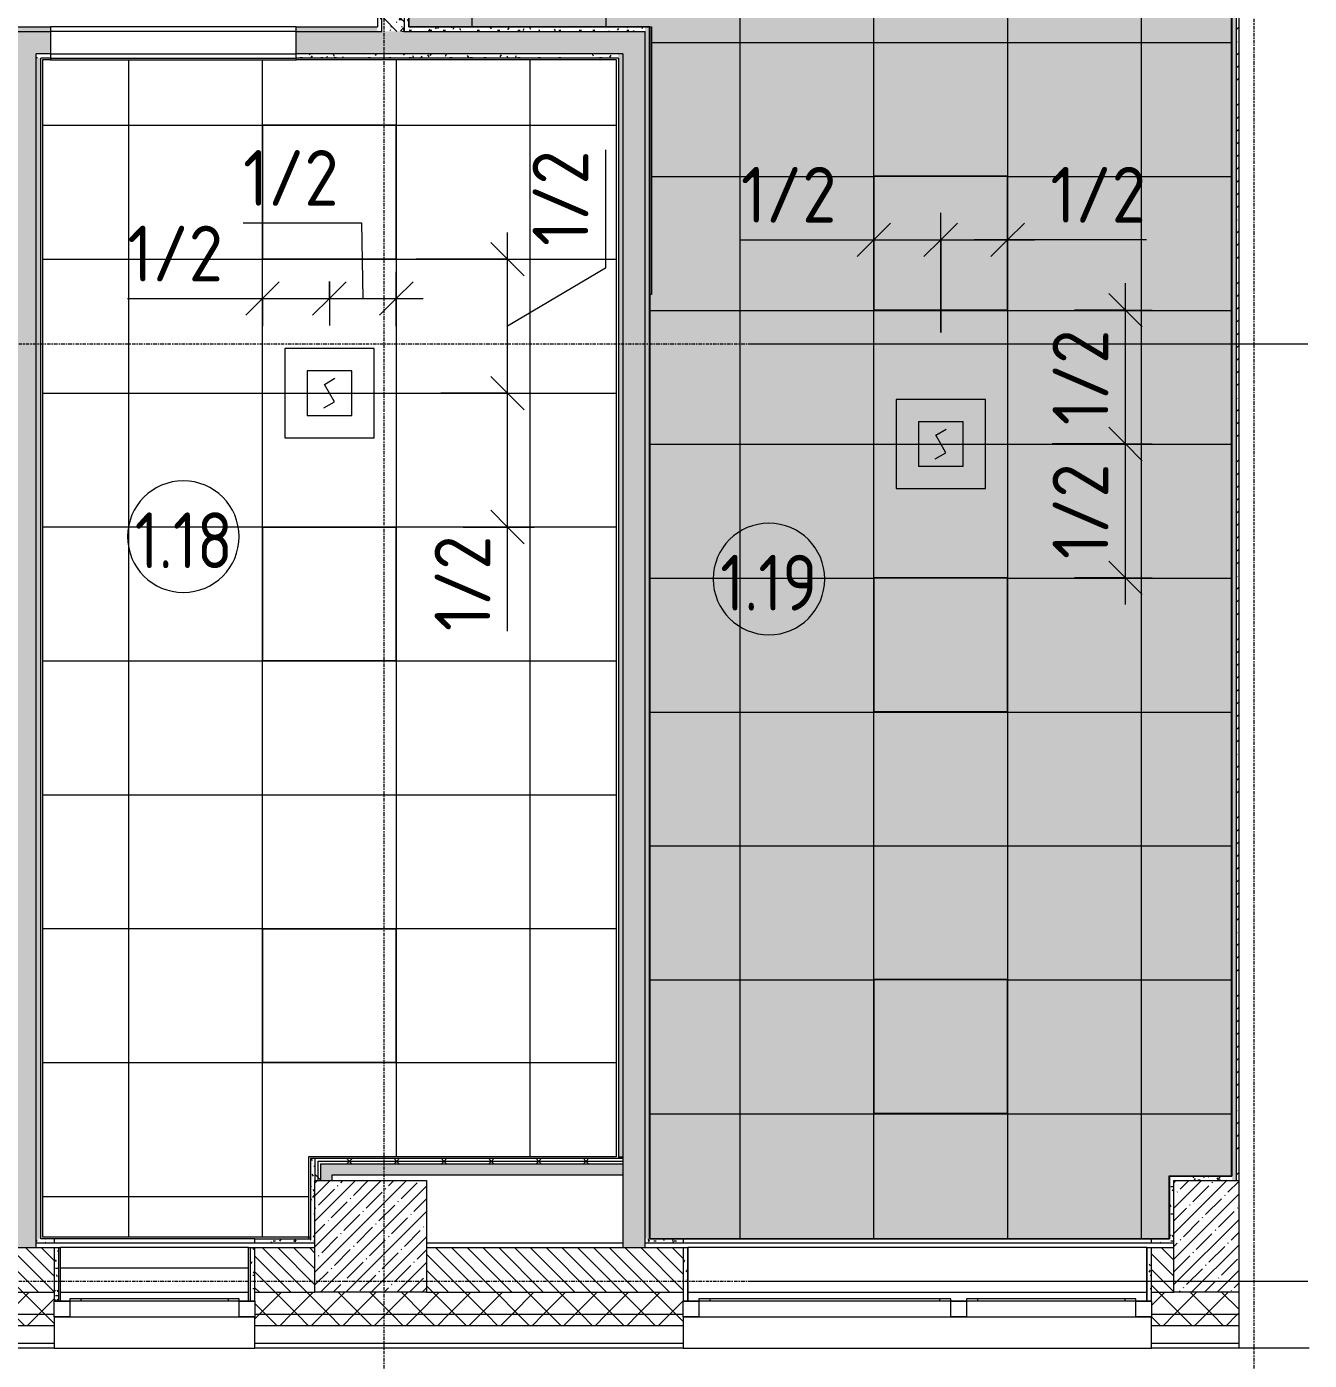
# Model space of a CAD drawing. Header units: millimetres. Extents: x 35928 to 232966, y -8553 to 29000.
# Drawn here: x 79058 to 84807, y 3245 to 9221 of the extents above; entities that cross this region are included whole.
import ezdxf

# ---------------------------------------------------------------- set-up
doc = ezdxf.new("R2010")
doc.units = ezdxf.units.MM
doc.linetypes.add('Осевая', pattern=[31.75, 6.35, -4.7625, 15.875, -4.7625])
for name, color, linetype, lineweight in [('A-ANNO-DIMS', 7, 'Continuous', 9), ('A-ANNO-DIMS-100', 7, 'Continuous', 9), ('A-ANNO-NOTE', 7, 'Continuous', 9), ('A-AREA-IDEN', 7, 'Continuous', 9), ('A-CLNG-PATT', 7, 'Continuous', 9), ('A-DETL-GENF', 7, 'Continuous', 9), ('A-GLAZ', 7, 'Continuous', 9), ('A-GLAZ-1', 7, 'Continuous', 13), ('A-WALL', 7, 'Continuous', 9), ('I-WALL', 7, 'Continuous', 9), ('Q-SPCQ', 7, 'Continuous', 9), ('S-COLS', 7, 'Continuous', 9), ('Оси', 7, 'Continuous', 9), ('Оси-2', 7, 'Осевая', 9)]:
    doc.layers.add(name, color=color, linetype=linetype, lineweight=lineweight)
for name, color, linetype, lineweight, true_color in [('A-CLNG-1', 7, 'Continuous', 9, 0xeaeaea), ('A-WALL-1', 7, 'Continuous', 9, 0x3c3c3c), ('A-WALL-2', 7, 'Continuous', 9, 0x535353), ('A-WALL-FNSH-1', 7, 'Continuous', 9, 0x3c3c3c), ('E-LITE-EQPM-1', 7, 'Continuous', 9, 0xff8080), ('I-WALL-1', 7, 'Continuous', 9, 0x535353), ('Q-SPCQ-4', 1, 'Continuous', 9, 0xff0000), ('S-COLS-1', 9, 'Continuous', 9, 0x808080), ('S-COLS-2', 7, 'Continuous', 9, 0x3c3c3c)]:
    doc.layers.add(name, color=color, linetype=linetype, lineweight=lineweight, true_color=true_color)
doc.styles.add('GOST Common', font='GOST_Common.ttf', dxfattribs={"width": 0.9, "height": 250})
doc.styles.add('ISOCPEUR', font='isocpeur.ttf', dxfattribs={"width": 0.9, "height": 250})
doc.dimstyles.new('ISO-2_5_0_9К_БОЛЬШОЙ', dxfattribs={"dimscale": 304.8, "dimtxt": 248.995294, "dimasz": 0.492126, "dimexe": 0.393701, "dimexo": 0.984252, "dimgap": 0, "dimtad": 1, "dimdec": 0, "dimrnd": 10, "dimzin": 0, "dimdsep": 46, "dimtxsty": 'ISOCPEUR', "dimblk1": 'OBLIQUE', "dimblk2": 'OBLIQUE', "dimsah": 1, "dimcen": 0.09, "dimdle": 0.393701, "dimazin": 0, "dimtfac": 1, "dimtdec": 4, "dimtix": 1, "dimtmove": 0, "dimatfit": 3, "dimfxl": 1, "dimtvp": 1, "dimtolj": 1, "dimtzin": 0, "dimarcsym": 2})
doc.dimstyles.new('ISO-2_5_0_9К_БОЛЬШОЙ_1', dxfattribs={"dimscale": 304.8, "dimtxt": 248.995294, "dimasz": 0.492126, "dimexe": 0.393701, "dimexo": 0.984252, "dimgap": 0, "dimtad": 1, "dimdec": 0, "dimrnd": 10, "dimzin": 0, "dimdsep": 46, "dimtxsty": 'ISOCPEUR', "dimblk1": 'OBLIQUE', "dimblk2": 'OBLIQUE', "dimsah": 1, "dimcen": 0.09, "dimdle": 0.393701, "dimazin": 0, "dimtfac": 1, "dimtdec": 4, "dimtix": 1, "dimtmove": 1, "dimatfit": 3, "dimfxl": 1, "dimtvp": 1, "dimtolj": 1, "dimtzin": 0, "dimarcsym": 2})
pattern_1 = [(45, (0, 0), (-70.71068, 70.71068), []), (135, (0, 0), (-70.71068, -70.71068), [])]
pattern_2 = [(135, (0, 0), (-75.43415, -75.43415), [106.68, -17.78, 3.556, -17.78]), (135, (0, 75.39), (-75.43415, -75.43415), []), (50, (0, 0), (127.52922, -11.15758), [13.335, -146.685]), (355, (0, 0), (-24.66966, 133.74002), [10.668, -117.348]), (100.451, (10.63, -0.93), (102.85973, 122.58178), [11.333, -124.663]), (46.184, (0, 35.56), (189.75516, -29.43036), [20.002, -220.027]), (96.636, (15.81, 33.1), (166.1822, 173.1996), [17, -186.995]), (351.184, (0, 35.56), (166.18393, 173.19757), [16.002, -176.022]), (21, (17.78, 26.67), (106.13027, -71.58603), [13.335, -146.685]), (326, (17.78, 26.67), (43.26188, 128.93175), [10.668, -117.348]), (71.451, (26.62, 20.7), (149.39198, 57.34505), [11.333, -124.663]), (37.5, (0, 0), (2.162228, 59.188357), [3.353, -112.573, 3.353, -115.773, -117.792]), (37.5, (0, 0), (2.162228, 59.188357), [-235.052, 3.353, -114.44]), (7.5, (0, 0), (46.773857, 70.12615), [3.353, -64.567, 3.353, -109.906, -44.894]), (7.5, (0, 0), (46.773857, 70.12615), [-181.178, 3.353, -41.542]), (327.5, (-39.65, 0), (94.91367, -4.010093), [3.353, -41.097, 3.353, -135.331, -184.023]), (327.5, (-39.65, 0), (94.91367, -4.010093), [-183.134, 3.353, -180.67]), (317.5, (-57.43, 0), (103.69057, 17.79882), [3.353, -54.432, 3.353, -88.748, -130.683]), (317.5, (-57.43, 0), (103.69057, 17.79882), [-149.885, 3.353, -127.33])]
pattern_3 = [(0, (0, 0), (121.92, 30.48), [10.058, -81.382, 10.058, -81.382, -487.68]), (0, (0, 0), (121.92, 30.48), [-182.88, 10.058, -172.822, 10.058, -81.382, -213.36]), (0, (0, 0), (121.92, 30.48), [-457.2, 10.058, -50.902, 10.058, -142.342]), (120, (45.72, 15.24), (-87.356454, 90.345817), [10.058, -81.382, 10.058, -81.382, -487.68]), (120, (45.72, 15.24), (-87.356454, 90.345817), [-182.88, 10.058, -172.822, 10.058, -81.382, -213.36]), (120, (45.72, 15.24), (-87.356454, 90.345817), [-457.2, 10.058, -50.902, 10.058, -142.342]), (240, (60.96, 76.2), (-34.563546, -120.825817), [10.058, -81.382, 10.058, -81.382, -487.68]), (240, (60.96, 76.2), (-34.563546, -120.825817), [-182.88, 10.058, -172.822, 10.058, -81.382, -213.36]), (240, (60.96, 76.2), (-34.563546, -120.825817), [-457.2, 10.058, -50.902, 10.058, -142.342])]
pattern_4 = [(45, (0, 0), (-106.06602, 106.06602), []), (135, (0, 0), (-106.06602, -106.06602), [])]

# ---------------------------------------------------------------- blocks, each defined once
blk = doc.blocks.new('BSC_Колонна _Прямоугольная - 500х500-V12-Сводный план потолков 1 этажа в осях 12-23')
at = {"layer": 'S-COLS-1'}
h = blk.add_hatch(dxfattribs=at)
h.set_pattern_fill('FP_14', color=256, style=0, pattern_type=2)
h.set_pattern_definition([(45, (-80600, -3800), (-57.02463, 57.02463), []), (45, (-80542.975, -3800), (-57.02463, 57.02463), [100.806, -20.161, 3.353, -16.808])])
h.paths.add_polyline_path([(-250, -250), (250, -250), (250, 250), (-250, 250), (-250, 162.5)])
at = {"layer": 'S-COLS-2'}
for p, q in [((-250, 250), (250, 250)), ((-250, -250), (-250, 250)), ((250, 250), (250, -250)), ((250, -250), (-250, -250))]:
    blk.add_line(p, q, dxfattribs=at)
blk = doc.blocks.new('120_Окно_СКБ_1Ст - 120_Окно_СКБ_1Ст 900х2500_h_-19906150-Сводный план потолков 1 этажа в осях 12-23')
at = {"layer": 'A-GLAZ'}
for p, q in [((450, -5), (-450, -5)), ((-450, -75), (450, -75))]:
    blk.add_line(p, q, dxfattribs=at)
at = {"layer": 'A-GLAZ-1'}
for p, q in [((-450, -75), (-450, -5)), ((-450, -5), (-380, -5)), ((-380, -5), (-380, -75)), ((380, -75), (380, -5)), ((380, -5), (450, -5)), ((450, -5), (450, -75)), ((-380, -75), (-450, -75)), ((-380, -75), (-380, -85)), ((-380, -85), (380, -85)), ((-330, -85), (-330, -75)), ((330, -85), (330, -75)), ((450, -75), (380, -75)), ((380, -85), (380, -75))]:
    blk.add_line(p, q, dxfattribs=at)
blk = doc.blocks.new('120_Окно_СКБ_2Ст - 120_Окно_СКБ_2Ст 2100х2500 _мал створка СЛЕВА_-19967351-Сводный план потолков 1 этажа в осях 12-23')
at = {"layer": 'A-GLAZ'}
for p, q in [((1050, -5), (-1050, -5)), ((-1050, -75), (1050, -75))]:
    blk.add_line(p, q, dxfattribs=at)
at = {"layer": 'A-GLAZ-1'}
for p, q in [((-1050, -75), (-1050, -5)), ((-1050, -5), (-980, -5)), ((-980, -5), (-980, -75)), ((-220, -75), (-220, -5)), ((-220, -5), (-150, -5)), ((-150, -5), (-150, -75)), ((980, -75), (980, -5)), ((980, -5), (1050, -5)), ((1050, -5), (1050, -75)), ((-980, -75), (-1050, -75)), ((-980, -75), (-980, -85)), ((-980, -85), (-220, -85)), ((-930, -85), (-930, -75)), ((-270, -85), (-270, -75)), ((-150, -75), (-220, -75)), ((-220, -85), (-220, -75)), ((-150, -75), (-150, -85)), ((-150, -85), (980, -85)), ((-100, -85), (-100, -75)), ((930, -85), (930, -75)), ((1050, -75), (980, -75)), ((980, -85), (980, -75))]:
    blk.add_line(p, q, dxfattribs=at)
blk = doc.blocks.new('BSC_Колонна _Прямоугольная - 500х500-V41-Сводный план потолков 1 этажа в осях 12-23')
at = {"layer": 'S-COLS-1'}
h = blk.add_hatch(dxfattribs=at)
h.set_pattern_fill('FP_55', color=256, style=0, pattern_type=2)
h.set_pattern_definition([(45, (-84450, -3800), (-57.02463, 57.02463), []), (45, (-84392.975, -3800), (-57.02463, 57.02463), [100.806, -20.161, 3.353, -16.808])])
h.paths.add_polyline_path([(-250, -250), (40.7, -250), (40.7, 250), (-250, 250), (-250, 162.5)])
at = {"layer": 'S-COLS-2'}
for p, q in [((-250, 250), (40.7, 250)), ((-250, -250), (-250, 250)), ((40.7, -250), (-250, -250))]:
    blk.add_line(p, q, dxfattribs=at)
blk = doc.blocks.new('Извещатель потолочный - Монтируемые на перекрытии-32817813-Сводный план потолков 1 этажа в осях 12-23')
at = {"layer": 'Q-SPCQ'}
for p, q in [((-300, 300), (-300, -100)), ((100, 300), (-300, 300)), ((100, -100), (100, 300)), ((0, 200), (-200, 200)), ((-200, 200), (-200, 0)), ((0, 0), (0, 200)), ((-122.5, 139), (-74.9, 166.5)), ((-100, 100), (-122.5, 139)), ((-125.1, 33.5), (-77.5, 61)), ((-77.5, 61), (-100, 100)), ((-200, 0), (0, 0)), ((-300, -100), (100, -100))]:
    blk.add_line(p, q, dxfattribs=at)
blk = doc.blocks.new('TLGD - TLGD01 OL ECP-31314376-Сводный план потолков 1 этажа в осях 12-23')
at = {"layer": 'E-LITE-EQPM-1'}
for p, q in [((300, 300), (-300, 300)), ((-300, 300), (-300, -300)), ((300, 300), (-300, 300)), ((-300, 300), (-300, -300)), ((-300, -300), (-300, 300)), ((-300, 300), (300, 300)), ((300, 300), (-300, 300)), ((-300, 300), (-300, -300)), ((300, -300), (300, 300)), ((300, -300), (300, 300)), ((300, 300), (300, -300)), ((300, -300), (300, 300)), ((-300, -300), (300, -300)), ((-300, -300), (300, -300)), ((300, -300), (-300, -300)), ((-300, -300), (300, -300))]:
    blk.add_line(p, q, dxfattribs=at)
blk = doc.blocks.new('DET_L_Линия разрыва - М100-30654842-Сводный план потолков 1 этажа в осях 12-23')
at = {"layer": 'A-DETL-GENF'}
blk.add_line((11739.9, 0), (0, 0), dxfattribs=at)
blk = doc.blocks.new('Марка_Помещения - Номер-25198446-Сводный план потолков 1 этажа в осях 12-23')
at = {"layer": 'A-AREA-IDEN'}
for start, end in [(360, 180), (180, 360)]:
    blk.add_arc((0, 0), 2.5, start, end, dxfattribs=at)
blk = doc.blocks.new('DIMBLOCK159-Сводный план потолков 1 этажа в осях 12-23')
at = {"layer": 'A-ANNO-DIMS-100'}
for p, q in [((80114.7, 7879), (80114.7, 8122.6)), ((80414.7, 8079), (80414.7, 7882.6)), ((80414.7, 8002.6), (80414.7, 8079)), ((79509.5, 8002.6), (80040.4, 8002.6)), ((79994.7, 8002.6), (80414.7, 8002.6)), ((80040.4, 8002.6), (80264.7, 8002.6)), ((80114.7, 8002.6), (80114.7, 7879))]:
    blk.add_line(p, q, dxfattribs=at)
at = {"layer": 'A-ANNO-DIMS-100', "lineweight": 20}
for p, q in [((80114.7, 8002.6), (80189.7, 8077.6)), ((80414.7, 8002.6), (80489.7, 8077.6)), ((80114.7, 8002.6), (80039.7, 7927.6)), ((80414.7, 8002.6), (80339.7, 7927.6))]:
    blk.add_line(p, q, dxfattribs=at)
at = {"layer": 'A-ANNO-DIMS-100', "color": 0, "insert": (79509.5, 8329.2), "char_height": 250, "width": 517.144, "attachment_point": 1, "line_spacing_factor": 1.149209, "style": 'ISOCPEUR'}
blk.add_mtext('1/2', dxfattribs=at)
blk = doc.blocks.new('_Oblique')
at = {"color": 0, "linetype": 'ByBlock', "lineweight": -2}
blk.add_line((-0.5, -0.5), (0.5, 0.5), dxfattribs=at)
blk = doc.blocks.new('DIMBLOCK160-Сводный план потолков 1 этажа в осях 12-23')
at = {"layer": 'A-ANNO-DIMS-100'}
for p, q in [((80027.8, 8341.5), (80558.8, 8341.5)), ((80558.8, 8341.5), (80564.7, 8002.6)), ((80414.7, 8079), (80414.7, 7882.6)), ((80414.7, 8002.6), (80414.7, 8079)), ((80714.7, 7879), (80714.7, 8122.6)), ((80414.7, 8002.6), (80834.7, 8002.6)), ((80714.7, 8002.6), (80714.7, 7879))]:
    blk.add_line(p, q, dxfattribs=at)
at = {"layer": 'A-ANNO-DIMS-100', "lineweight": 20}
for p, q in [((80414.7, 8002.6), (80489.7, 8077.6)), ((80714.7, 8002.6), (80789.7, 8077.6)), ((80414.7, 8002.6), (80339.7, 7927.6)), ((80714.7, 8002.6), (80639.7, 7927.6))]:
    blk.add_line(p, q, dxfattribs=at)
at = {"layer": 'A-ANNO-DIMS-100', "color": 0, "insert": (80027.8, 8668.2), "char_height": 250, "width": 517.144, "attachment_point": 1, "line_spacing_factor": 1.149209, "style": 'ISOCPEUR'}
blk.add_mtext('1/2', dxfattribs=at)
blk = doc.blocks.new('DIMBLOCK161-Сводный план потолков 1 этажа в осях 12-23')
at = {"layer": 'A-ANNO-DIMS-100', "lineweight": 20}
for p, q in [((81212.8, 7579), (81137.8, 7654)), ((81212.8, 7579), (81287.8, 7504)), ((81212.8, 6979), (81137.8, 7054)), ((81212.8, 6979), (81287.8, 6904))]:
    blk.add_line(p, q, dxfattribs=at)
at = {"layer": 'A-ANNO-DIMS-100'}
for p, q in [((80914.7, 7579), (81332.8, 7579)), ((81212.8, 7579), (80914.7, 7579)), ((81212.8, 6859), (81212.8, 7579)), ((81212.8, 7043.6), (81212.8, 7279)), ((81212.8, 6512.6), (81212.8, 7043.6)), ((81014.7, 6979), (81332.8, 6979)), ((81212.8, 6979), (81014.7, 6979))]:
    blk.add_line(p, q, dxfattribs=at)
at = {"layer": 'A-ANNO-DIMS-100', "color": 0, "insert": (80886.2, 6512.6), "char_height": 250, "width": 517.144, "attachment_point": 1, "rotation": 90, "line_spacing_factor": 1.149209, "style": 'ISOCPEUR'}
blk.add_mtext('1/2', dxfattribs=at)
blk = doc.blocks.new('DIMBLOCK162-Сводный план потолков 1 этажа в осях 12-23')
at = {"layer": 'A-ANNO-DIMS-100'}
for p, q in [((81651.9, 8669.3), (81651.9, 8138.3)), ((81212.8, 7579), (81212.8, 8299)), ((80804.3, 8179), (81332.8, 8179)), ((81212.8, 8179), (80804.3, 8179)), ((81651.9, 8138.3), (81212.8, 7879)), ((80914.7, 7579), (81332.8, 7579)), ((81212.8, 7579), (80914.7, 7579))]:
    blk.add_line(p, q, dxfattribs=at)
at = {"layer": 'A-ANNO-DIMS-100', "lineweight": 20}
for p, q in [((81212.8, 8179), (81137.8, 8254)), ((81212.8, 8179), (81287.8, 8104)), ((81212.8, 7579), (81137.8, 7654)), ((81212.8, 7579), (81287.8, 7504))]:
    blk.add_line(p, q, dxfattribs=at)
at = {"layer": 'A-ANNO-DIMS-100', "color": 0, "insert": (81325.3, 8238.3), "char_height": 250, "width": 517.144, "attachment_point": 1, "rotation": 90, "line_spacing_factor": 1.149209, "style": 'ISOCPEUR'}
blk.add_mtext('1/2', dxfattribs=at)
blk = doc.blocks.new('DIMBLOCK163-Сводный план потолков 1 этажа в осях 12-23')
at = {"layer": 'A-ANNO-DIMS-100', "lineweight": 20}
for p, q in [((83982.9, 7351), (83907.9, 7426)), ((83982.9, 7351), (84057.9, 7276)), ((83982.9, 6751), (83907.9, 6826)), ((83982.9, 6751), (84057.9, 6676))]:
    blk.add_line(p, q, dxfattribs=at)
at = {"layer": 'A-ANNO-DIMS-100'}
for p, q in [((83655, 7351), (84102.9, 7351)), ((83982.9, 7351), (83655, 7351)), ((83982.9, 6631), (83982.9, 7351)), ((83755, 6751), (84102.9, 6751)), ((83982.9, 6751), (83755, 6751))]:
    blk.add_line(p, q, dxfattribs=at)
at = {"layer": 'A-ANNO-DIMS-100', "color": 0, "insert": (83656.3, 6835.5), "char_height": 250, "width": 517.144, "attachment_point": 1, "rotation": 90, "line_spacing_factor": 1.149209, "style": 'ISOCPEUR'}
blk.add_mtext('1/2', dxfattribs=at)
blk = doc.blocks.new('DIMBLOCK164-Сводный план потолков 1 этажа в осях 12-23')
at = {"layer": 'A-ANNO-DIMS-100'}
for p, q in [((83982.9, 7351), (83982.9, 8071)), ((83755, 7951), (84102.9, 7951)), ((83982.9, 7951), (83755, 7951)), ((83655, 7351), (84102.9, 7351)), ((83982.9, 7351), (83655, 7351))]:
    blk.add_line(p, q, dxfattribs=at)
at = {"layer": 'A-ANNO-DIMS-100', "lineweight": 20}
for p, q in [((83982.9, 7951), (83907.9, 8026)), ((83982.9, 7951), (84057.9, 7876)), ((83982.9, 7351), (83907.9, 7426)), ((83982.9, 7351), (84057.9, 7276))]:
    blk.add_line(p, q, dxfattribs=at)
at = {"layer": 'A-ANNO-DIMS-100', "color": 0, "insert": (83656.3, 7435.5), "char_height": 250, "width": 517.144, "attachment_point": 1, "rotation": 90, "line_spacing_factor": 1.149209, "style": 'ISOCPEUR'}
blk.add_mtext('1/2', dxfattribs=at)
blk = doc.blocks.new('DIMBLOCK165-Сводный план потолков 1 этажа в осях 12-23')
at = {"layer": 'A-ANNO-DIMS-100'}
for p, q in [((82855, 8072.2), (82855, 8386.2)), ((83155, 7851), (83155, 8386.2)), ((82259.4, 8266.2), (82790.4, 8266.2)), ((82735, 8266.2), (83155, 8266.2)), ((82790.4, 8266.2), (83005, 8266.2)), ((82855, 8266.2), (82855, 8072.2)), ((83155, 8266.2), (83155, 7851))]:
    blk.add_line(p, q, dxfattribs=at)
at = {"layer": 'A-ANNO-DIMS-100', "lineweight": 20}
for p, q in [((82855, 8266.2), (82930, 8341.2)), ((83155, 8266.2), (83230, 8341.2)), ((82855, 8266.2), (82780, 8191.2)), ((83155, 8266.2), (83080, 8191.2))]:
    blk.add_line(p, q, dxfattribs=at)
at = {"layer": 'A-ANNO-DIMS-100', "color": 0, "insert": (82259.4, 8592.8), "char_height": 250, "width": 517.144, "attachment_point": 1, "line_spacing_factor": 1.149209, "style": 'ISOCPEUR'}
blk.add_mtext('1/2', dxfattribs=at)
blk = doc.blocks.new('DIMBLOCK166-Сводный план потолков 1 этажа в осях 12-23')
at = {"layer": 'A-ANNO-DIMS-100'}
for p, q in [((83155, 7851), (83155, 8386.2)), ((83455, 8072.2), (83455, 8386.2)), ((83155, 8266.2), (83575, 8266.2)), ((83155, 8266.2), (83155, 7851)), ((83546.5, 8266.2), (83305, 8266.2)), ((83455, 8266.2), (83455, 8072.2)), ((84077.4, 8266.2), (83546.5, 8266.2))]:
    blk.add_line(p, q, dxfattribs=at)
at = {"layer": 'A-ANNO-DIMS-100', "lineweight": 20}
for p, q in [((83155, 8266.2), (83230, 8341.2)), ((83455, 8266.2), (83530, 8341.2)), ((83155, 8266.2), (83080, 8191.2)), ((83455, 8266.2), (83380, 8191.2))]:
    blk.add_line(p, q, dxfattribs=at)
at = {"layer": 'A-ANNO-DIMS-100', "color": 0, "insert": (83646.5, 8592.8), "char_height": 250, "width": 517.144, "attachment_point": 1, "line_spacing_factor": 1.149209, "style": 'ISOCPEUR'}
blk.add_mtext('1/2', dxfattribs=at)

msp = doc.modelspace()

# ---------------------------------------------------------------- hatches: boundary and pattern name
at = {"layer": 'A-ANNO-NOTE'}
for points in [[(84100, 3790), (84180, 3790), (84180, 4070), (84460, 4070), (84460, 10880), (80770, 10879.7), (80771, 9220), (81850, 9220), (81850, 3790), (84081, 3790)], [(81851, 8021), (81851.9, 9221), (81859, 9220), (81859, 8021)], [(82855, 7951), (82855, 8551), (83455, 8551), (83455, 7951)], [(83455, 6151), (82855, 6151), (82855, 6751), (83455, 6751), (83455, 6284.1)], [(83354.8, 4351), (82855, 4351), (82855, 4951), (83455, 4951), (83455, 4351)]]:
    msp.add_hatch(color=256, dxfattribs=at).paths.add_polyline_path(points)
at = {"layer": 'A-CLNG-PATT'}
h = msp.add_hatch(dxfattribs=at)
h.set_pattern_fill('FP_65', color=256, style=0, pattern_type=2)
h.set_pattern_definition([(270, (82855, 7349.5), (600, 4e-14), []), (0, (82855, 7349.5), (0, 600), [])])
h.paths.add_polyline_path([(84100, 3790), (84180, 3790), (84180, 4070), (84460, 4070), (84460, 10880), (80770, 10879.7), (80771, 9220), (81850, 9220), (81850, 3790), (84081, 3790)])
h.paths.add_polyline_path([(83354.8, 4351), (82855, 4351), (82855, 4951), (83455, 4951), (83455, 4351)])
h.paths.add_polyline_path([(82855, 6151), (82855, 6751), (83455, 6751), (83455, 6151)])
h.paths.add_polyline_path([(82855, 7951), (82855, 8551), (83455, 8551), (83455, 7951)])
h.paths.add_polyline_path([(81851, 8021), (81851.9, 9221), (81859, 9220), (81859, 8021)])
h.paths.add_polyline_path([(82855, 9751), (82855, 10351), (83455, 10351), (83455, 9751)])
h = msp.add_hatch(dxfattribs=at)
h.set_pattern_fill('FP_64', color=256, style=0, pattern_type=2)
h.set_pattern_definition([(270, (80714.74, 6379), (600, 4e-14), []), (0, (80714.74, 6379), (0, 600), [])])
h.paths.add_polyline_path([(79180.5, 3798), (80322, 3798), (80322, 4158), (81702, 4158.3), (81701.2, 9072), (79128.5, 9072), (79128.5, 3798), (79147.4, 3798)])
h.paths.add_polyline_path([(80714.7, 4579), (80114.7, 4579), (80114.7, 5179), (80714.7, 5179)])
h.paths.add_polyline_path([(80114.7, 6379), (80114.7, 6979), (80714.7, 6979), (80714.7, 6379)])
h.paths.add_polyline_path([(80114.7, 8179), (80114.7, 8779), (80714.7, 8779), (80714.7, 8179), (80449.7, 8179)])
at = {"layer": 'A-WALL'}
h = msp.add_hatch(dxfattribs=at)
h.set_pattern_fill('FP_21', color=256, style=0, pattern_type=2)
h.set_pattern_definition([(135, (0, 0), (-35.35534, -35.35534), [])])
h.paths.add_polyline_path([(84100, 3550), (84200, 3550), (84200, 3750), (84100, 3750)])
h.paths.add_polyline_path([(81902.3, 3550), (82000, 3550), (82000, 3750), (80850, 3750), (80850, 3550), (81176, 3550)])
h.paths.add_polyline_path([(80080.5, 3550), (80350, 3550), (80350, 3750), (80080.5, 3750)])
h.paths.add_polyline_path([(78997.2, 3550), (79180.5, 3550), (79180.5, 3750), (77980, 3750), (77980, 3550)])
h.paths.add_polyline_path([(77080, 3550), (77080, 3750), (75980, 3750), (75980, 3550), (76818.4, 3550)])
h = msp.add_hatch(dxfattribs=at)
h.set_pattern_fill('FP_17', color=256, style=0, pattern_type=2)
h.set_pattern_definition(pattern_1)
h.paths.add_polyline_path([(84490.7, 3450), (84490.7, 3550), (84100, 3550), (84100, 3450)])
h.paths.add_polyline_path([(81902.3, 3450), (82000, 3450), (82000, 3550), (80080.5, 3550), (80080.5, 3450), (80449.7, 3450)])
h.paths.add_polyline_path([(79180.5, 3450), (79180.5, 3550), (77980, 3550), (77980, 3450), (78997.2, 3450)])
h.paths.add_polyline_path([(77080, 3450), (77080, 3550), (75850, 3550), (75850, 3450), (76092.2, 3450)])
h = msp.add_hatch(dxfattribs=at)
h.set_pattern_fill('FP_17', color=256, style=0, pattern_type=2)
h.set_pattern_definition(pattern_1)
h.paths.add_polyline_path([(84100, 3400), (84490.7, 3400), (84490.7, 3450), (84100, 3450), (84100, 3440)])
h.paths.add_polyline_path([(81902.3, 3400), (82000, 3400), (82000, 3450), (80080.5, 3450), (80080.5, 3400), (80449.7, 3400)])
h.paths.add_polyline_path([(78997.2, 3400), (79180.5, 3400), (79180.5, 3450), (77980, 3450), (77980, 3400)])
h.paths.add_polyline_path([(77080, 3400), (77080, 3450), (75850, 3450), (75850, 3400), (76092.2, 3400)])
at = {"layer": 'I-WALL'}
h = msp.add_hatch(dxfattribs=at)
h.set_pattern_fill('FP_58', color=256, style=0, pattern_type=2)
h.set_pattern_definition(pattern_3)
h.paths.add_polyline_path([(80650, 9200), (80650, 9700), (80630, 9700), (80630, 9200)])
h.paths.add_polyline_path([(80650, 10800), (80650, 10880), (80630, 10880), (80630, 10800)])
h = msp.add_hatch(dxfattribs=at)
h.set_pattern_fill('FP_22', color=256, style=0, pattern_type=2)
h.set_pattern_definition(pattern_2)
h.paths.add_polyline_path([(80750, 9200), (80750, 9700), (80650, 9700), (80650, 9200)])
h.paths.add_polyline_path([(80650, 10800), (80750, 10800), (80750, 10900), (80650, 10900)])
h = msp.add_hatch(dxfattribs=at)
h.set_pattern_fill('FP_58', color=256, style=0, pattern_type=2)
h.set_pattern_definition(pattern_3)
h.paths.add_polyline_path([(80750, 9200), (80770, 9200), (80770, 9700), (80750, 9700)])
h.paths.add_polyline_path([(80770, 10800), (80770, 10900), (80750, 10900), (80750, 10800)])
h = msp.add_hatch(dxfattribs=at)
h.set_pattern_fill('FP_58', color=256, style=0, pattern_type=2)
h.set_pattern_definition(pattern_3)
h.paths.add_polyline_path([(84460, 4050), (84480, 4050), (84480, 10880), (84460, 10879), (84460, 4070)])
h = msp.add_hatch(dxfattribs=at)
h.set_pattern_fill('FP_1', color=256, style=0, pattern_type=2)
h.set_pattern_definition([(45, (0, 0), (-57.02463, 57.02463), []), (45, (57.025, 0), (-57.02463, 57.02463), [100.806, -20.161, 3.353, -16.808])])
h.paths.add_polyline_path([(84490.7, 4050), (84490.7, 10900), (84480, 10900), (84480, 4050)])
h = msp.add_hatch(dxfattribs=at)
h.set_pattern_fill('FP_58', color=256, style=0, pattern_type=2)
h.set_pattern_definition(pattern_3)
h.paths.add_polyline_path([(80630, 9200), (80630, 9220), (80265, 9220), (80265, 9200), (80449.7, 9200)])
h.paths.add_polyline_path([(79165, 9200), (79165, 9220), (78858, 9220), (78858, 9200), (78997.2, 9200)])
h.paths.add_polyline_path([(77758, 9200), (77758, 9220), (76930, 9220), (76930, 9200), (77544.7, 9200)])
h.paths.add_polyline_path([(75710, 9200), (75980, 9200), (75980, 9220), (75710, 9220)])
h = msp.add_hatch(dxfattribs=at)
h.set_pattern_fill('FP_58', color=256, style=0, pattern_type=2)
h.set_pattern_definition(pattern_3)
h.paths.add_polyline_path([(81176, 9200), (81830, 9200), (81830, 9220), (80770, 9220), (80770, 9200)])
h = msp.add_hatch(dxfattribs=at)
h.set_pattern_fill('FP_58', color=256, style=0, pattern_type=2)
h.set_pattern_definition(pattern_3)
h.paths.add_polyline_path([(81830, 3790), (81850, 3791), (81850, 9220), (81830, 9220), (81830, 4426.8)])
h = msp.add_hatch(dxfattribs=at)
h.set_pattern_fill('FP_22', color=256, style=0, pattern_type=2)
h.set_pattern_definition(pattern_2)
h.paths.add_polyline_path([(81176, 9100), (81830, 9100), (81830, 9200), (80265, 9200), (80265, 9100), (80449.7, 9100)])
h.paths.add_polyline_path([(78997.2, 9100), (79165, 9100), (79165, 9200), (78858, 9200), (78858, 9100)])
h.paths.add_polyline_path([(77758, 9100), (77758, 9200), (76930, 9200), (76930, 9100), (77544.7, 9100)])
h.paths.add_polyline_path([(75980, 9100), (75980, 9200), (75700, 9200), (75700, 9100), (75729, 9100)])
h = msp.add_hatch(dxfattribs=at)
h.set_pattern_fill('FP_22', color=256, style=0, pattern_type=2)
h.set_pattern_definition(pattern_2)
h.paths.add_polyline_path([(79100.5, 3750), (79100.5, 9100), (79000.5, 9100), (79000.5, 3750)])
h = msp.add_hatch(dxfattribs=at)
h.set_pattern_fill('FP_58', color=256, style=0, pattern_type=2)
h.set_pattern_definition(pattern_3)
h.paths.add_polyline_path([(81710, 9080), (81710, 9100), (80265, 9100), (80265, 9080), (81689.1, 9080)])
h.paths.add_polyline_path([(79100.5, 9080), (79165, 9080), (79165, 9100), (79100.5, 9100)])
h = msp.add_hatch(dxfattribs=at)
h.set_pattern_fill('FP_58', color=256, style=0, pattern_type=2)
h.set_pattern_definition(pattern_3)
h.paths.add_polyline_path([(81730, 4155.5), (81730, 9100), (81710, 9100), (81710, 4155.5)])
h = msp.add_hatch(dxfattribs=at)
h.set_pattern_fill('FP_22', color=256, style=0, pattern_type=2)
h.set_pattern_definition(pattern_2)
h.paths.add_polyline_path([(81730, 3750), (81830, 3750), (81830, 9100), (81730, 9100), (81730, 4426.8)])
h = msp.add_hatch(dxfattribs=at)
h.set_pattern_fill('FP_58', color=256, style=0, pattern_type=2)
h.set_pattern_definition(pattern_3)
h.paths.add_polyline_path([(79120.5, 3790), (79120.5, 9080), (79100.5, 9080), (79100.5, 3790)])
h = msp.add_hatch(dxfattribs=at)
h.set_pattern_fill('FP_58', color=256, style=0, pattern_type=2)
h.set_pattern_definition(pattern_3)
h.paths.add_polyline_path([(80330, 3790), (80350, 3790), (80350, 4150), (80330, 4150), (80330, 3798)])
h = msp.add_hatch(dxfattribs=at)
h.set_pattern_fill('FP_66', color=256, style=0, pattern_type=2)
h.set_pattern_definition(pattern_4)
h.paths.add_polyline_path([(80350, 4050), (80362.5, 4050), (80362.5, 4150), (80350, 4150)])
h = msp.add_hatch(dxfattribs=at)
h.set_pattern_fill('FP_66', color=256, style=0, pattern_type=2)
h.set_pattern_definition(pattern_4)
h.paths.add_polyline_path([(81176, 4137.5), (81730, 4137.5), (81730, 4150), (80362.5, 4150), (80362.5, 4137.5), (80449.7, 4137.5)])
h = msp.add_hatch(dxfattribs=at)
h.set_pattern_fill('FP_66', color=256, style=0, pattern_type=2)
h.set_pattern_definition(pattern_4)
h.paths.add_polyline_path([(80362.5, 4050), (80375, 4050), (80375, 4137.5), (80362.5, 4137.5)])
h = msp.add_hatch(dxfattribs=at)
h.set_pattern_fill('FP_66', color=256, style=0, pattern_type=2)
h.set_pattern_definition(pattern_4)
h.paths.add_polyline_path([(81730, 4125), (81730, 4137.5), (80375, 4137.5), (80375, 4125), (81176, 4125)])
for points in [[(80375, 4050), (80425, 4050), (80425, 4125), (80375, 4125)], [(81730, 4075), (81730, 4125), (80425, 4125), (80425, 4075), (81176, 4075)]]:
    msp.add_hatch(color=256, dxfattribs=at).paths.add_polyline_path(points)
h = msp.add_hatch(dxfattribs=at)
h.set_pattern_fill('FP_58', color=256, style=0, pattern_type=2)
h.set_pattern_definition(pattern_3)
h.paths.add_polyline_path([(84460, 4050), (84459, 4070), (84180, 4070), (84180, 4050), (84200, 4050)])
h = msp.add_hatch(dxfattribs=at)
h.set_pattern_fill('FP_58', color=256, style=0, pattern_type=2)
h.set_pattern_definition(pattern_3)
h.paths.add_polyline_path([(84180, 3770), (84200, 3770), (84200, 4050), (84180, 4050), (84180, 3790)])
h = msp.add_hatch(dxfattribs=at)
h.set_pattern_fill('FP_58', color=256, style=0, pattern_type=2)
h.set_pattern_definition(pattern_3)
h.paths.add_polyline_path([(80350, 3770), (80350, 3790), (80080.5, 3790), (80080.5, 3770)])
h.paths.add_polyline_path([(79100.5, 3770), (79180.5, 3770), (79180.5, 3790), (79100.5, 3790)])
h = msp.add_hatch(dxfattribs=at)
h.set_pattern_fill('FP_58', color=256, style=0, pattern_type=2)
h.set_pattern_definition(pattern_3)
h.paths.add_polyline_path([(84180, 3770), (84179, 3790), (84100, 3790), (84100, 3770)])
h.paths.add_polyline_path([(81902.3, 3770), (82000, 3770), (82000, 3790), (81830, 3790), (81830, 3770)])
h = msp.add_hatch(dxfattribs=at)
h.set_pattern_fill('FP_58', color=256, style=0, pattern_type=2)
h.set_pattern_definition(pattern_3)
h.paths.add_polyline_path([(79200.5, 3510), (79200.5, 3750), (79180.5, 3750), (79180.5, 3510)])
h = msp.add_hatch(dxfattribs=at)
h.set_pattern_fill('FP_58', color=256, style=0, pattern_type=2)
h.set_pattern_definition(pattern_3)
h.paths.add_polyline_path([(80080.5, 3510), (80080.5, 3750), (80060.5, 3750), (80060.5, 3510)])
h = msp.add_hatch(dxfattribs=at)
h.set_pattern_fill('FP_58', color=256, style=0, pattern_type=2)
h.set_pattern_definition(pattern_3)
h.paths.add_polyline_path([(82020, 3510), (82020, 3750), (82000, 3750), (82000, 3510)])
h = msp.add_hatch(dxfattribs=at)
h.set_pattern_fill('FP_58', color=256, style=0, pattern_type=2)
h.set_pattern_definition(pattern_3)
h.paths.add_polyline_path([(84100, 3510), (84100, 3750), (84080, 3750), (84081, 3510)])

# ---------------------------------------------------------------- linework, layer by layer
at = {"layer": 'A-ANNO-NOTE'}
for p, q in [((80770, 10879.7), (80771, 9220)), ((84460, 4070), (84460, 10880)), ((80771, 9220), (81850, 9220)), ((81850, 9220), (81850, 3790)), ((81851, 8021), (81851.9, 9221)), ((81851.9, 9221), (81859, 9220)), ((81859, 9220), (81859, 8021)), ((82855, 7951), (82855, 8551)), ((82855, 8551), (83455, 8551)), ((83455, 8551), (83455, 7951)), ((81859, 8021), (81851, 8021)), ((83455, 7951), (82855, 7951)), ((82855, 6151), (82855, 6751)), ((82855, 6751), (83455, 6751)), ((83455, 6751), (83455, 6284.1)), ((83455, 6284.1), (83455, 6151)), ((83455, 6151), (82855, 6151)), ((82855, 4351), (82855, 4951)), ((82855, 4951), (83455, 4951)), ((83455, 4951), (83455, 4351)), ((83354.8, 4351), (82855, 4351)), ((83455, 4351), (83354.8, 4351)), ((84180, 3790), (84180, 4070)), ((84180, 4070), (84460, 4070)), ((81850, 3790), (84081, 3790)), ((84081, 3790), (84100, 3790)), ((84100, 3790), (84180, 3790))]:
    msp.add_line(p, q, dxfattribs=at)
at = {"layer": 'A-CLNG-1'}
for p, q in [((80114.7, 8179), (80114.7, 8779)), ((80114.7, 8779), (80714.7, 8779)), ((80714.7, 8779), (80714.7, 8179)), ((82855, 8551), (83455, 8551)), ((82855, 7951), (82855, 8551)), ((83455, 8551), (83455, 7951)), ((80714.7, 8179), (80114.7, 8179)), ((83455, 7951), (82855, 7951)), ((80114.7, 6379), (80114.7, 6979)), ((80114.7, 6979), (80714.7, 6979)), ((80714.7, 6979), (80714.7, 6379)), ((82855, 6151), (82855, 6751)), ((82855, 6751), (83455, 6751)), ((83455, 6751), (83455, 6151)), ((80714.7, 6379), (80114.7, 6379)), ((83455, 6151), (82855, 6151)), ((80114.7, 5179), (80714.7, 5179)), ((80114.7, 4579), (80114.7, 5179)), ((80714.7, 5179), (80714.7, 4579)), ((82855, 4351), (82855, 4951)), ((82855, 4951), (83455, 4951)), ((83455, 4951), (83455, 4351)), ((80714.7, 4579), (80114.7, 4579)), ((83455, 4351), (82855, 4351)), ((82020.6, 3750), (82020.6, 3510)), ((82021.5, 3750), (82021.5, 3510)), ((80052.5, 3658), (79208.5, 3658))]:
    msp.add_line(p, q, dxfattribs=at)
at = {"layer": 'A-WALL'}
for p, q in [((84460, 10880), (84460, 4070)), ((80630, 9700), (80630, 9220)), ((80770, 9700), (80770, 9220)), ((80265, 9220), (80630, 9220)), ((81850, 9220), (80770, 9220)), ((81850, 3790), (81850, 9220)), ((79165, 9080), (79120.5, 9080)), ((79120.5, 3790), (79120.5, 9080)), ((81710, 9080), (80265, 9080)), ((81710, 9080), (81710, 4155.5)), ((80362.5, 4137.5), (80362.5, 4050)), ((80362.5, 4137.5), (81730, 4137.5)), ((80375, 4125), (80375, 4050)), ((80375, 4125), (81730, 4125)), ((84460, 4070), (84180, 4070)), ((84180, 4050), (84180, 3790)), ((79180.5, 3790), (79120.5, 3790)), ((80080.5, 3790), (80330, 3790)), ((80330, 3798), (80330, 3790)), ((81850, 3790), (82000, 3790)), ((84180, 3790), (84100, 3790)), ((77980, 3550), (79180.5, 3550)), ((80080.5, 3550), (80350, 3550)), ((80850, 3550), (82000, 3550)), ((84100, 3550), (84200, 3550)), ((79180.5, 3450), (77980, 3450)), ((82000, 3450), (80080.5, 3450)), ((84490.7, 3450), (84100, 3450)), ((79180.5, 3400), (77980, 3400)), ((82000, 3400), (80080.5, 3400)), ((84490.7, 3400), (84100, 3400)), ((79180.5, 3320), (77980, 3320)), ((82000, 3320), (80080.5, 3320)), ((84490.7, 3320), (84100, 3320))]:
    msp.add_line(p, q, dxfattribs=at)
at = {"layer": 'A-WALL-1'}
for p, q in [((84480, 10900), (84480, 4050)), ((80650, 9200), (80650, 9700)), ((80750, 9700), (80750, 9200)), ((78858, 9220), (79165, 9220)), ((79165, 9220), (79165, 9080)), ((80265, 9080), (80265, 9220)), ((78858, 9200), (79165, 9200)), ((80265, 9200), (80650, 9200)), ((80750, 9200), (81830, 9200)), ((81830, 3750), (81830, 9200)), ((79165, 9100), (79100.5, 9100)), ((79100.5, 3750), (79100.5, 9100)), ((81730, 9100), (80265, 9100)), ((81730, 9100), (81730, 3750)), ((80330, 4150), (81730, 4150)), ((80350, 4150), (80350, 4050)), ((81730, 4155.5), (81710, 4155.5)), ((80425, 4075), (80425, 4050)), ((81730, 4075), (80425, 4075)), ((79180.5, 3770), (79100.5, 3770)), ((79180.5, 3790), (79180.5, 3770)), ((80080.5, 3770), (80080.5, 3790)), ((80350, 3770), (80080.5, 3770)), ((82000, 3770), (81830, 3770)), ((82000, 3790), (82000, 3770)), ((84100, 3770), (84100, 3790)), ((84200, 3770), (84100, 3770)), ((77960, 3750), (79200.5, 3750)), ((79180.5, 3750), (79180.5, 3510)), ((79200.5, 3750), (79200.5, 3510)), ((80060.5, 3750), (80350, 3750)), ((80060.5, 3510), (80060.5, 3750)), ((80080.5, 3510), (80080.5, 3750)), ((80850, 3750), (82020, 3750)), ((82000, 3750), (82000, 3510)), ((82020, 3750), (82020, 3510)), ((84080, 3750), (84200, 3750)), ((84080, 3510), (84080, 3750)), ((84100, 3510), (84100, 3750)), ((79180.5, 3440), (79180.5, 3320)), ((80080.5, 3320), (80080.5, 3440)), ((82000, 3440), (82000, 3320)), ((84100, 3320), (84100, 3440))]:
    msp.add_line(p, q, dxfattribs=at)
at = {"layer": 'A-WALL-2'}
for p, q in [((80052.5, 3750), (79208.5, 3750)), ((84079, 3750), (82021.5, 3750)), ((79180.5, 3300), (80080.5, 3300)), ((82000, 3300), (84100, 3300))]:
    msp.add_line(p, q, dxfattribs=at)
at = {"layer": 'A-WALL-FNSH-1'}
for p, q in [((84459, 4071), (84459, 10879)), ((80771, 9700), (80771, 9221)), ((79165, 9221), (79165, 9220)), ((80265, 9220), (80265, 9221)), ((80771, 9221), (81850, 9221)), ((81850, 9221), (81850, 9220)), ((81851, 9221), (81851, 3791)), ((81851, 9221), (81859, 9221)), ((81859, 9221), (81859, 8021)), ((79165, 9072), (79128.5, 9072)), ((79128.5, 9072), (79128.5, 3798)), ((79165, 9080), (79165, 9072)), ((80265, 9072), (80265, 9080)), ((81702, 9072), (80265, 9072)), ((81702, 4158), (81702, 9072)), ((81859, 8021), (81850, 8021)), ((80322, 3790), (80322, 4158)), ((80322, 4158), (81702, 4158)), ((80330, 4150), (80330, 3798)), ((81710, 4155.5), (81710, 4150)), ((84179, 4071), (84459, 4071)), ((84179, 3791), (84179, 4071)), ((84180, 4070), (84180, 4050)), ((79128.5, 3798), (80330, 3798)), ((80080.5, 3790), (79180.5, 3790)), ((81851, 3791), (84179, 3791)), ((79200.5, 3750), (79208.5, 3750)), ((79208.5, 3750), (79208.5, 3510)), ((80052.5, 3510), (80052.5, 3750)), ((80052.5, 3750), (80060.5, 3750)), ((82020, 3750), (82021, 3750)), ((82021, 3750), (82021, 3510)), ((84079, 3510), (84079, 3750)), ((84079, 3750), (84080, 3750)), ((79180.5, 3300), (77980, 3300)), ((79180.5, 3320), (79180.5, 3300)), ((80080.5, 3300), (80080.5, 3320)), ((82000, 3300), (80080.5, 3300)), ((82000, 3320), (82000, 3300)), ((84100, 3300), (84100, 3320)), ((84807.3, 3300), (84100, 3300))]:
    msp.add_line(p, q, dxfattribs=at)
at = {"layer": 'I-WALL-1'}
for p, q in [((80265, 9220), (79165, 9220)), ((81851, 9221), (81850, 9221)), ((80265, 9200), (79165, 9200)), ((79165, 9100), (80265, 9100)), ((79165, 9080), (80265, 9080)), ((79165, 9072), (80265, 9072)), ((80080.5, 3770), (79180.5, 3770)), ((81730, 3770), (80850, 3770)), ((84100, 3790), (82000, 3790)), ((84100, 3770), (82000, 3770)), ((79208.5, 3550), (80052.5, 3550)), ((82021.5, 3550), (84079, 3550))]:
    msp.add_line(p, q, dxfattribs=at)
at = {"layer": 'Оси'}
for p, q in [((82300, 7800), (84800, 7800)), ((82300, 3600), (84800, 3600))]:
    msp.add_line(p, q, dxfattribs=at)
at = {"layer": 'Оси-2'}
for p, q in [((80660, 593.7), (80660, 24890.1)), ((84560, 593.7), (84560, 19415.1)), ((39228, 7800), (82300, 7800)), ((39228, 3600), (82300, 3600))]:
    msp.add_line(p, q, dxfattribs=at)

# ---------------------------------------------------------------- block references
at = {"layer": 'A-AREA-IDEN', "xscale": 99.99999999999993, "yscale": 99.99999999999993, "zscale": 99.99999999999993}
for p in [(79760, 6935.9), (82385, 6745.9)]:
    msp.add_blockref('Марка_Помещения - Номер-25198446-Сводный план потолков 1 этажа в осях 12-23', p, dxfattribs=at)
at = {"layer": 'A-DETL-GENF', "rotation": 90.00000000000031}
msp.add_blockref('DET_L_Линия разрыва - М100-30654842-Сводный план потолков 1 этажа в осях 12-23', (84490.7, 3301.1), dxfattribs=at)
at = {"layer": 'A-GLAZ', "rotation": 180}
for name, p in [('120_Окно_СКБ_1Ст - 120_Окно_СКБ_1Ст 900х2500_h_-19906150-Сводный план потолков 1 этажа в осях 12-23', (79630.5, 3435)), ('120_Окно_СКБ_2Ст - 120_Окно_СКБ_2Ст 2100х2500 _мал створка СЛЕВА_-19967351-Сводный план потолков 1 этажа в осях 12-23', (83050, 3435))]:
    msp.add_blockref(name, p, dxfattribs=at)
at = {"layer": 'E-LITE-EQPM-1'}
for p in [(80414.7, 8479), (83155, 8251), (80414.7, 6679), (83155, 6451), (80414.7, 4879), (83155, 4651)]:
    msp.add_blockref('TLGD - TLGD01 OL ECP-31314376-Сводный план потолков 1 этажа в осях 12-23', p, dxfattribs=at)
at = {"layer": 'Q-SPCQ-4'}
for p in [(80514.7, 7479), (83255, 7251)]:
    msp.add_blockref('Извещатель потолочный - Монтируемые на перекрытии-32817813-Сводный план потолков 1 этажа в осях 12-23', p, dxfattribs=at)
at = {"layer": 'S-COLS'}
for name, p in [('BSC_Колонна _Прямоугольная - 500х500-V12-Сводный план потолков 1 этажа в осях 12-23', (80600, 3800)), ('BSC_Колонна _Прямоугольная - 500х500-V41-Сводный план потолков 1 этажа в осях 12-23', (84450, 3800))]:
    msp.add_blockref(name, p, dxfattribs=at)

# ---------------------------------------------------------------- texts
at = {"layer": 'A-AREA-IDEN', "char_height": 250, "width": 548.354, "attachment_point": 1, "style": 'GOST Common'}
for s, insert in [('1.18', (79542, 7044.5)), ('1.19', (82166.9, 6854.5))]:
    msp.add_mtext(s, dxfattribs=dict(at, insert=insert))

# ---------------------------------------------------------------- dimensions: what is measured, and where the dimension line sits
at = {"layer": 'A-ANNO-DIMS'}
for base, p1, p2, override, picture, middle in [((81212.8, 8179), (80614.7, 7579), (80504.3, 8179), {"dimpost": '<>', "dimfxl": 610.082951}, 'DIMBLOCK162-Сводный план потолков 1 этажа в осях 12-23', (81491.9, 8496.9)), ((81212.8, 7579), (80714.7, 6979), (80614.7, 7579), {"dimpost": '<>', "dimfxl": 608.276253}, 'DIMBLOCK161-Сводный план потолков 1 этажа в осях 12-23', (81052.9, 6771.2))]:
    dim = msp.add_linear_dim(base=base, p1=p1, p2=p2, angle=90, text='1/2', dimstyle='ISO-2_5_0_9К_БОЛЬШОЙ_1', override=override, dxfattribs=at)
    dim.commit()
    dim.dimension.update_dxf_attribs({"geometry": picture, "text_midpoint": middle, "dimtype": 160, "text_rotation": 90})
for base, p1, p2, override, picture, middle in [((80714.7, 8002.6), (80414.7, 7779), (80714.7, 8179), {"dimpost": '<>', "dimfxl": 500}, 'DIMBLOCK160-Сводный план потолков 1 этажа в осях 12-23', (80286.4, 8501.5)), ((83155, 8266.2), (82855, 8372.2), (83155, 7551), {"dimpost": '<>', "dimfxl": 874.329173}, 'DIMBLOCK165-Сводный план потолков 1 этажа в осях 12-23', (82518, 8426.1)), ((83455, 8266.2), (83155, 7551), (83455, 8372.2), {"dimpost": '<>', "dimfxl": 874.329173}, 'DIMBLOCK166-Сводный план потолков 1 этажа в осях 12-23', (83905, 8426.1)), ((80414.7, 8002.6), (80114.7, 8179), (80414.7, 7779), {"dimpost": '<>', "dimfxl": 500}, 'DIMBLOCK159-Сводный план потолков 1 этажа в осях 12-23', (79768.1, 8162.5))]:
    dim = msp.add_linear_dim(base=base, p1=p1, p2=p2, text='1/2', dimstyle='ISO-2_5_0_9К_БОЛЬШОЙ_1', override=override, dxfattribs=at)
    dim.commit()
    dim.dimension.update_dxf_attribs({"geometry": picture, "text_midpoint": middle, "dimtype": 160})
for base, p1, p2, picture, middle in [((83982.9, 7951), (83355, 7351), (83455, 7951), 'DIMBLOCK164-Сводный план потолков 1 этажа в осях 12-23', (83857.9, 7651)), ((83982.9, 7351), (83455, 6751), (83355, 7351), 'DIMBLOCK163-Сводный план потолков 1 этажа в осях 12-23', (83857.9, 7051))]:
    dim = msp.add_linear_dim(base=base, p1=p1, p2=p2, angle=90, text='1/2', dimstyle='ISO-2_5_0_9К_БОЛЬШОЙ', override={"dimpost": '<>', "dimfxl": 608.276253}, dxfattribs=at)
    dim.commit()
    dim.dimension.update_dxf_attribs({"geometry": picture, "text_midpoint": middle})

doc.saveas('drawing.dxf')
